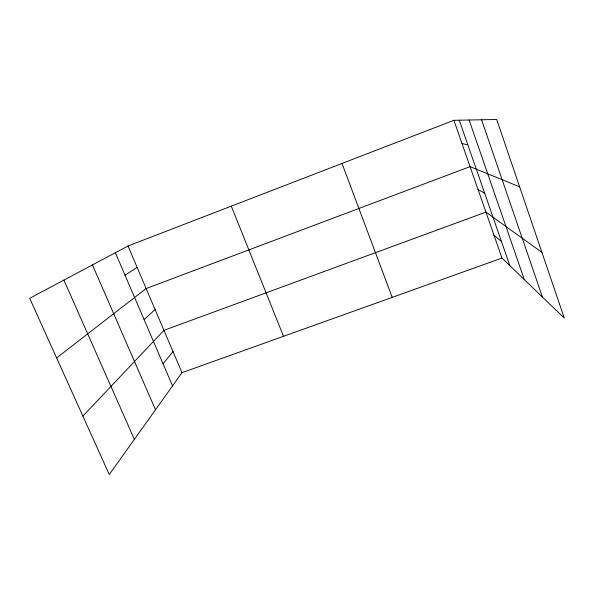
<?xml version="1.0" encoding="UTF-8"?>
<svg xmlns="http://www.w3.org/2000/svg" width="594" height="594" viewBox="0 0 594 594"><rect width="100%" height="100%" fill="white"/><g stroke="black" fill="none" stroke-linecap="round" stroke-linejoin="round"><path stroke-width="0.89" d="M501.975 258.071L181.987 372.661L109.259 474.532L29.7 298.292L128.022 245.983L453.89 120.307L496.71 119.468L564.3 318.124L501.975 258.071L453.89 120.307M163.046 363.78L173.017 351.596M82.878 416.097L163.959 330.346L485.929 212.103L541.943 252.405M144.075 319.579L155.093 309.533M56.623 357.937L146.154 288.543L470.062 166.639L519.639 186.843M125.03 275.215L137.125 267.359M462.013 143.577L467.842 144.817M478.036 189.479L484.711 193.317M493.993 235.202L501.507 241.58M63.9 280.101L134.37 439.352M92.456 264.909L155.494 409.771M115.37 252.717L172.542 385.892M128.022 245.983L181.987 372.661M231.304 206.155L283.509 336.301M342.01 163.454L392.226 297.371M459.273 120.196L509.897 265.711M469.119 120.01L524.324 279.603M481.563 119.765L542.426 297.052"/></g></svg>
